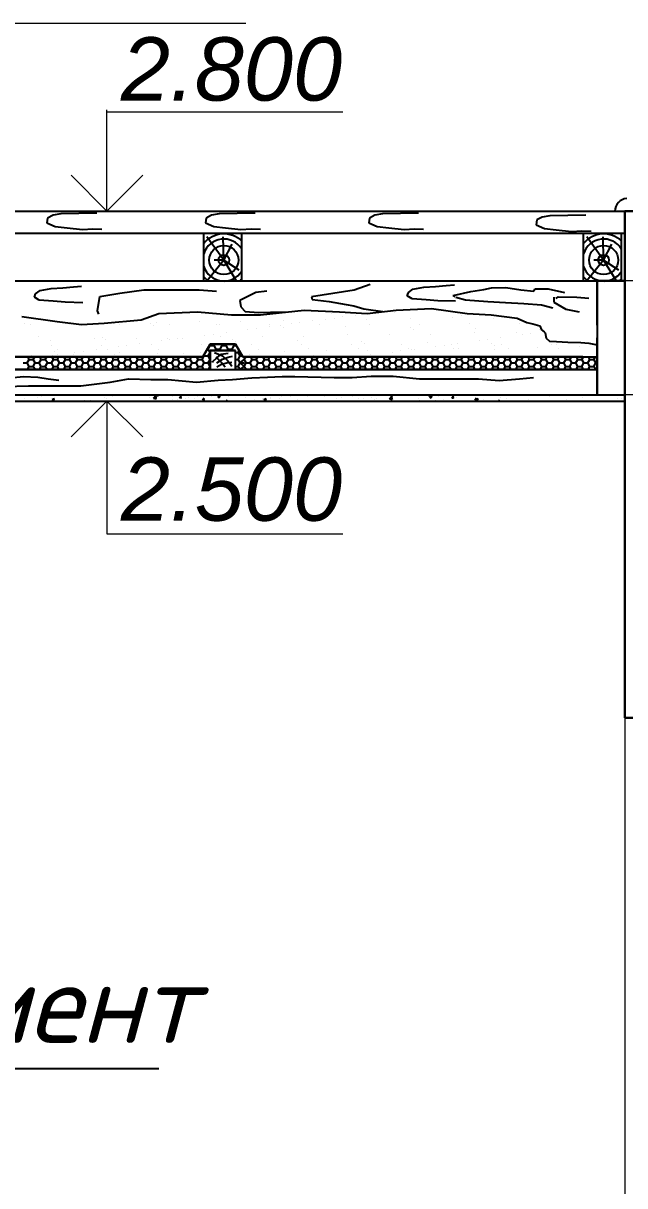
# Model space of a CAD drawing. Header units: millimetres. Extents: x 84778 to 227326, y -44398 to 146312.
# Drawn here: x 186591 to 188492, y -5079 to -1408 of the extents above; entities that cross this region are included whole.
import ezdxf

# ---------------------------------------------------------------- set-up
doc = ezdxf.new("R2010")
doc.units = ezdxf.units.MM
doc.header["$LTSCALE"] = 10
doc.linetypes.add('ACAD_ISO03W100', pattern=[30, 12, -18])
doc.linetypes.add('DASHED', pattern=[19.05, 12.7, -6.35])
for name, color, linetype, lineweight in [('основной', 7, 'Continuous', 30), ('пунктирная', 7, 'ACAD_ISO03W100', 20), ('Тонкая', 7, 'Continuous', 25)]:
    doc.layers.add(name, color=color, linetype=linetype, lineweight=lineweight)
doc.layers.add('Размерная', color=7, linetype='Continuous')
doc.styles.add('Isocpeur', font='isocpeui.ttf')
doc.styles.add('STIL 888', font='ARIALI.TTF')

msp = doc.modelspace()

# ---------------------------------------------------------------- linework, layer by layer
at = {"layer": 'основной', "linetype": 'ByBlock', "ltscale": 1000}
for p, q in [((188491.6, -2001.4), (189451.6, -2001.4)), ((188491.6, -2201.4), (188491.6, -2001.4)), ((188491.6, -3601.4), (188491.6, -2201.4))]:
    msp.add_line(p, q, dxfattribs=at)
at = {"layer": 'основной', "ltscale": 50}
msp.add_line((188491.6, -3601.4), (189451.6, -3601.4), dxfattribs=at)
at = {"layer": 'пунктирная', "linetype": 'DASHED', "ltscale": 0.8}
for p, q in [((188741.6, -2221.4), (188491.6, -2221.4)), ((188851.6, -2581.4), (188491.6, -2581.4))]:
    msp.add_line(p, q, dxfattribs=at)
at = {"layer": 'Размерная', "linetype": 'ByBlock', "lineweight": 20}
for p, q in [((186855.5, -2001.4), (186855.5, -1681.4)), ((186855.5, -1688.3), (187600.6, -1688.3)), ((186742.3, -1888.3), (186855.5, -2001.4)), ((186968.6, -1888.3), (186855.5, -2001.4)), ((186742.3, -2714.5), (186855.5, -2601.4)), ((186855.5, -2601.4), (186855.5, -3020)), ((186968.6, -2714.5), (186855.5, -2601.4)), ((186855.5, -3020), (187600.7, -3020))]:
    msp.add_line(p, q, dxfattribs=at)
at = {"layer": 'Тонкая', "linetype": 'Continuous', "lineweight": 0, "ltscale": 1000}
for p, q in [((183978.2, -1408.1), (187294.2, -1408.1)), ((188491.6, -3601.4), (188491.6, -7601.4))]:
    msp.add_line(p, q, dxfattribs=at)
at = {"layer": 'Тонкая', "ltscale": 50}
for p, q in [((183451.6, -2001.4), (188491.6, -2001.4)), ((183451.6, -2001.4), (188491.6, -2001.4)), ((183451.6, -2221.4), (188491.6, -2221.4)), ((188404.7, -2361.4), (188404.7, -2221.4)), ((188404.7, -2581.4), (188404.7, -2401.4)), ((183451.6, -2581.4), (188491.6, -2581.4)), ((183451.6, -2601.4), (188491.6, -2601.4))]:
    msp.add_line(p, q, dxfattribs=at)
at = {"layer": 'Тонкая', "linetype": 'Continuous', "ltscale": 1000}
for p, q in [((186685.3, -2014.1), (186668.2, -2023.2)), ((186709.5, -2010.1), (186685.3, -2014.1)), ((186823.6, -2008.1), (186709.5, -2010.1)), ((187186, -2014.1), (187168.9, -2023.2)), ((187210.2, -2010.1), (187186, -2014.1)), ((187324.3, -2008.1), (187210.2, -2010.1)), ((187701.9, -2014.1), (187684.7, -2023.2)), ((187726.1, -2010.1), (187701.9, -2014.1)), ((187840.2, -2008.1), (187726.1, -2010.1)), ((188255.1, -2016.1), (188230.8, -2020.2)), ((188369.1, -2014.1), (188255.1, -2016.1)), ((186668.2, -2023.2), (186666.1, -2038.3)), ((186666.1, -2038.3), (186692.4, -2050.4)), ((186692.4, -2050.4), (186729.7, -2054.5)), ((186729.7, -2054.5), (186778.2, -2059.5)), ((187168.9, -2023.2), (187166.8, -2038.3)), ((187166.8, -2038.3), (187193.1, -2050.4)), ((187193.1, -2050.4), (187230.4, -2054.5)), ((187230.4, -2054.5), (187278.9, -2059.5)), ((187684.7, -2023.2), (187682.7, -2038.3)), ((187682.7, -2038.3), (187708.9, -2050.4)), ((187708.9, -2050.4), (187746.3, -2054.5)), ((187746.3, -2054.5), (187794.7, -2059.5)), ((188213.7, -2029.2), (188211.6, -2044.4)), ((188211.6, -2044.4), (188237.9, -2056.5)), ((188230.8, -2020.2), (188213.7, -2029.2)), ((183451.6, -2071.4), (188491.6, -2071.4)), ((186778.2, -2059.5), (186810.5, -2057.5)), ((186810.5, -2057.5), (186839.8, -2058.5)), ((187161.6, -2221), (187161.6, -2071.4)), ((187225, -2155.9), (187171.6, -2082.4)), ((187225, -2155.9), (187223, -2082.6)), ((187278.9, -2059.5), (187311.2, -2057.5)), ((187281.6, -2221), (187281.6, -2071.4)), ((187311.2, -2057.5), (187340.5, -2058.5)), ((187794.7, -2059.5), (187827, -2057.5)), ((187827, -2057.5), (187856.3, -2058.5)), ((188237.9, -2056.5), (188275.2, -2060.5)), ((188275.2, -2060.5), (188323.7, -2065.5)), ((188323.7, -2065.5), (188356, -2063.5)), ((188356, -2063.5), (188385.3, -2064.5)), ((188361.6, -2221), (188361.6, -2071.4)), ((188425, -2155.9), (188371.6, -2082.4)), ((188425, -2155.9), (188423, -2082.6)), ((188481.6, -2221), (188481.6, -2071.4)), ((187225, -2155.9), (187250.8, -2105.9)), ((188425, -2155.9), (188450.8, -2105.9)), ((187225, -2155.9), (187172.3, -2221)), ((187225, -2155.9), (187194.3, -2156.6)), ((187225, -2155.9), (187271.9, -2186.7)), ((187225, -2155.9), (187263.3, -2219.4)), ((188425, -2155.9), (188372.3, -2221)), ((188425, -2155.9), (188394.3, -2156.6)), ((188425, -2155.9), (188471.9, -2186.7)), ((188425, -2155.9), (188463.3, -2219.4)), ((188491.6, -2201.4), (188491.6, -2221.4)), ((186749.4, -2240.6), (186775.4, -2238.7)), ((187687.8, -2233.3), (187636.8, -2250.6)), ((187857.1, -2241), (187893.7, -2239.1)), ((187893.7, -2239.1), (187927.4, -2236.2)), ((187927.4, -2236.2), (187953.3, -2234.3)), ((188491.6, -2221.4), (188404.7, -2221.4)), ((188404.7, -2221.4), (188404.7, -2581.4)), ((186626.3, -2273.3), (186630.1, -2262.7)), ((186641.7, -2282.9), (186626.3, -2273.3)), ((186630.1, -2262.7), (186644.6, -2252.2)), ((186644.6, -2252.2), (186679.2, -2245.4)), ((186679.2, -2245.4), (186715.7, -2243.5)), ((186715.7, -2243.5), (186749.4, -2240.6)), ((186826.2, -2316.5), (186833.2, -2271.3)), ((186833.2, -2271.3), (186895.9, -2260.8)), ((186895.9, -2260.8), (186972.4, -2250.4)), ((186972.4, -2250.4), (187031.6, -2250.4)), ((187031.6, -2250.4), (187094.3, -2250.4)), ((187094.3, -2250.4), (187146.5, -2250.4)), ((187146.5, -2250.4), (187202.2, -2253.9)), ((187325.9, -2258.7), (187275.7, -2283.3)), ((187360.9, -2254), (187325.9, -2258.7)), ((187636.8, -2250.6), (187502.2, -2271.8)), ((187502.2, -2271.8), (187504.1, -2280.4)), ((187804.2, -2268.9), (187808.1, -2258.3)), ((187819.6, -2278.5), (187804.2, -2268.9)), ((187808.1, -2258.3), (187822.5, -2247.7)), ((187822.5, -2247.7), (187857.1, -2241)), ((187949.9, -2267.6), (188005.1, -2254.9)), ((187956, -2272), (187949.9, -2267.6)), ((187958.2, -2273.6), (187988.4, -2281.2)), ((188005.1, -2254.9), (188046, -2249.4)), ((188046, -2249.4), (188070.3, -2243.9)), ((188070.3, -2243.9), (188115.5, -2242.8)), ((188115.5, -2242.8), (188163, -2249.9)), ((188163, -2249.9), (188203.9, -2253.8)), ((188203.9, -2253.8), (188209, -2246.5)), ((188209, -2246.5), (188249.8, -2246.5)), ((188249.8, -2246.5), (188301.2, -2258.5)), ((188267.9, -2273.6), (188267.9, -2288.7)), ((188274, -2276.7), (188281.5, -2272.1)), ((188281.5, -2272.1), (188340.5, -2273.6)), ((188340.5, -2273.6), (188378.2, -2276.7)), ((186685.9, -2285.8), (186641.7, -2282.9)), ((186723.4, -2288.7), (186685.9, -2285.8)), ((186779.2, -2290.6), (186723.4, -2288.7)), ((187275.7, -2283.3), (187278.5, -2303.2)), ((187278.5, -2303.2), (187292.7, -2318.3)), ((187504.1, -2280.4), (187558, -2287.1)), ((187558, -2287.1), (187611.8, -2295.8)), ((187611.8, -2295.8), (187635.9, -2300.6)), ((187635.9, -2300.6), (187667.6, -2310.2)), ((187667.6, -2310.2), (187727.7, -2318.5)), ((187769, -2314), (187881.2, -2308.9)), ((187863.9, -2281.4), (187819.6, -2278.5)), ((187901.4, -2284.3), (187863.9, -2281.4)), ((187881.2, -2308.9), (187993.3, -2324.2)), ((187957.2, -2286.2), (187901.4, -2284.3)), ((187988.4, -2281.2), (188059.4, -2287.2)), ((188059.4, -2287.2), (188115.3, -2290.2)), ((188115.3, -2290.2), (188172.7, -2293.3)), ((188172.7, -2293.3), (188228.6, -2297.8)), ((188228.6, -2297.8), (188264.9, -2306.9)), ((188267.9, -2288.7), (188305.7, -2311.4)), ((188305.7, -2311.4), (188348, -2318.9)), ((186586.3, -2334.3), (186698.4, -2349.6)), ((186596.9, -2336.1), (186596.9, -2336.1)), ((186829.7, -2326.9), (186826.2, -2316.5)), ((186846.3, -2354.7), (186963.5, -2344.5)), ((186963.5, -2344.5), (187019.6, -2324.2)), ((187019.6, -2324.2), (187142, -2319.1)), ((187142, -2319.1), (187249, -2329.2)), ((187249, -2329.2), (187340.8, -2329.2)), ((187292.7, -2318.3), (187334.4, -2321.2)), ((187334.4, -2321.2), (187372.2, -2320.2)), ((187340.8, -2329.2), (187478.4, -2314)), ((187372.2, -2320.2), (187405.4, -2320.2)), ((187405.4, -2320.2), (187418.3, -2320.6)), ((187413.8, -2346.1), (187413.8, -2346.1)), ((187478.4, -2314), (187590.6, -2319.1)), ((187505.5, -2348.1), (187505.5, -2348.1)), ((187546.8, -2344.4), (187546.8, -2344.4)), ((187566.3, -2325.2), (187566.3, -2325.2)), ((187574.5, -2339), (187574.5, -2339)), ((187590.6, -2319.1), (187677.3, -2324.2)), ((187600.9, -2335.5), (187600.9, -2335.5)), ((187642.2, -2330.1), (187642.2, -2330.1)), ((187676.7, -2345), (187676.7, -2345)), ((187677.3, -2324.2), (187769, -2314)), ((187711.2, -2321), (187711.2, -2321)), ((187737.6, -2317.5), (187737.6, -2317.5)), ((187763.2, -2321.1), (187763.2, -2321.1)), ((187813.9, -2340.1), (187813.9, -2340.1)), ((187946.9, -2338.4), (187946.9, -2338.4)), ((187966.4, -2322.9), (187966.4, -2322.9)), ((187975.8, -2331.4), (187975.8, -2331.4)), ((187993.3, -2324.2), (188069.8, -2329.2)), ((188069.8, -2329.2), (188151.4, -2339.4)), ((188076.8, -2339), (188076.8, -2339)), ((188151.4, -2339.4), (188182, -2352.9)), ((186594.5, -2357.3), (186594.5, -2357.3)), ((186613.5, -2358.1), (186613.5, -2358.1)), ((186698.4, -2349.6), (186774.9, -2359.8)), ((186736.7, -2360.1), (186736.7, -2360.1)), ((186746.5, -2356.4), (186746.5, -2356.4)), ((186774.9, -2359.8), (186846.3, -2354.7)), ((186876.5, -2357), (186876.5, -2357)), ((186894.9, -2359.8), (186894.9, -2359.8)), ((186994.6, -2355), (186994.6, -2355)), ((187004, -2363.6), (187004, -2363.6)), ((187013.7, -2352.1), (187013.7, -2352.1)), ((187053.1, -2359.5), (187053.1, -2359.5)), ((187146.6, -2350.4), (187146.6, -2350.4)), ((187200.9, -2359.5), (187200.9, -2359.5)), ((187211.3, -2359.2), (187211.3, -2359.2)), ((187232, -2384.1), (187232, -2384.1)), ((187276.6, -2351), (187276.6, -2351)), ((187301, -2375), (187301, -2375)), ((187327.4, -2371.5), (187327.4, -2371.5)), ((187368.7, -2366.1), (187368.7, -2366.1)), ((187369.5, -2358.9), (187369.5, -2358.9)), ((187404.2, -2361.2), (187404.2, -2361.2)), ((187413.5, -2369.8), (187413.5, -2369.8)), ((187437.7, -2357), (187437.7, -2357)), ((187464.2, -2353.5), (187464.2, -2353.5)), ((187527.7, -2358.6), (187527.7, -2358.6)), ((187610.4, -2365.7), (187610.4, -2365.7)), ((187685.9, -2358.4), (187685.9, -2358.4)), ((187813.7, -2367.4), (187813.7, -2367.4)), ((187823.1, -2376), (187823.1, -2376)), ((187844.1, -2358.1), (187844.1, -2358.1)), ((188002.3, -2357.8), (188002.3, -2357.8)), ((188015.6, -2386), (188015.6, -2386)), ((188020, -2371.9), (188020, -2371.9)), ((188148.6, -2384.3), (188148.6, -2384.3)), ((188160.5, -2357.5), (188160.5, -2357.5)), ((188182, -2352.9), (188182, -2352.9)), ((188182, -2352.9), (188182, -2352.9)), ((188182, -2352.9), (188201.5, -2357.6)), ((188201.5, -2357.6), (188223.4, -2363.1)), ((188223.3, -2373.7), (188223.3, -2373.7)), ((188223.4, -2363.1), (188229.1, -2375.8)), ((188229.1, -2375.8), (188236.7, -2382.6)), ((188232.6, -2382.3), (188232.6, -2382.3)), ((188236, -2383.4), (188236, -2383.4)), ((188236.7, -2382.6), (188236.7, -2382.6)), ((188236.7, -2382.6), (188240.6, -2386.1)), ((188240.6, -2386.1), (188243.7, -2402.7)), ((188404.7, -2361.4), (188404.7, -2354.3)), ((186638.6, -2397.8), (186638.6, -2397.8)), ((186678, -2409), (186678, -2409)), ((186815.2, -2404), (186815.2, -2404)), ((186841.9, -2399.6), (186841.9, -2399.6)), ((186851.3, -2408.1), (186851.3, -2408.1)), ((186948.2, -2402.3), (186948.2, -2402.3)), ((186958.5, -2420.1), (186958.5, -2420.1)), ((187027.5, -2411), (187027.5, -2411)), ((187048.2, -2404), (187048.2, -2404)), ((187053.9, -2407.5), (187053.9, -2407.5)), ((187078.1, -2403), (187078.1, -2403)), ((187095.2, -2402.1), (187095.2, -2402.1)), ((187158.9, -2461.4), (187181.6, -2421.4)), ((187181.6, -2421.4), (187158.9, -2461.4)), ((187158.9, -2461.4), (187181.6, -2421.4)), ((187164.2, -2393), (187164.2, -2393)), ((187181.6, -2421.4), (187261.6, -2421.4)), ((187261.6, -2421.4), (187181.6, -2421.4)), ((187181.6, -2421.4), (187261.6, -2421.4)), ((187181.6, -2421.4), (187261.6, -2421.4)), ((187190.7, -2389.5), (187190.7, -2389.5)), ((187194.3, -2425.8), (187196.9, -2421.4)), ((187215.3, -2398), (187215.3, -2398)), ((187219.7, -2425.8), (187217.2, -2421.4)), ((187232.4, -2425.8), (187235, -2421.4)), ((187251.5, -2405.8), (187251.5, -2405.8)), ((187257.8, -2425.8), (187255.3, -2421.4)), ((187260.8, -2414.4), (187260.8, -2414.4)), ((187261.6, -2421.4), (187285, -2461.4)), ((187285, -2461.4), (187261.6, -2421.4)), ((187261.6, -2421.4), (187285, -2461.4)), ((187348.3, -2396.3), (187348.3, -2396.3)), ((187457.7, -2410.3), (187457.7, -2410.3)), ((187478.2, -2397), (187478.2, -2397)), ((187615.5, -2392), (187615.5, -2392)), ((187628.4, -2422.8), (187628.4, -2422.8)), ((187661, -2412), (187661, -2412)), ((187670.4, -2420.6), (187670.4, -2420.6)), ((187748.4, -2390.3), (187748.4, -2390.3)), ((187786.6, -2422.5), (187786.6, -2422.5)), ((187867.3, -2416.5), (187867.3, -2416.5)), ((187878.4, -2390.9), (187878.4, -2390.9)), ((187944.8, -2422.2), (187944.8, -2422.2)), ((187962.5, -2419.4), (187962.5, -2419.4)), ((188031.5, -2410.3), (188031.5, -2410.3)), ((188058, -2406.8), (188058, -2406.8)), ((188070.6, -2418.3), (188070.6, -2418.3)), ((188099.3, -2401.4), (188099.3, -2401.4)), ((188103, -2421.9), (188103, -2421.9)), ((188168.3, -2392.3), (188168.3, -2392.3)), ((188194.7, -2388.8), (188194.7, -2388.8)), ((188243.7, -2402.7), (188254.3, -2411.8)), ((188254.3, -2411.8), (188275.5, -2413.4)), ((188261.1, -2421.6), (188261.1, -2421.6)), ((188275.5, -2413.4), (188312, -2414.9)), ((188276.8, -2422.8), (188276.8, -2422.8)), ((188312, -2414.9), (188352.9, -2416.4)), ((188352.9, -2416.4), (188378.7, -2417.9)), ((188378.7, -2417.9), (188404.5, -2423.8)), ((188404.7, -2461.4), (188404.7, -2401.4)), ((186616.7, -2456), (186616.7, -2456)), ((186679.2, -2424.5), (186679.2, -2424.5)), ((186685, -2456.1), (186685, -2456.1)), ((186689.2, -2444.1), (186689.2, -2444.1)), ((186698.6, -2452.7), (186698.6, -2452.7)), ((186700.6, -2438.2), (186700.6, -2438.2)), ((186749.7, -2454.3), (186749.7, -2454.3)), ((186754, -2447), (186754, -2447)), ((186780.4, -2443.5), (186780.4, -2443.5)), ((186821.7, -2438.1), (186821.7, -2438.1)), ((186837.4, -2424.2), (186837.4, -2424.2)), ((186858.8, -2437.9), (186858.8, -2437.9)), ((186879.7, -2454.9), (186879.7, -2454.9)), ((186890.7, -2429), (186890.7, -2429)), ((186895.5, -2448.6), (186895.5, -2448.6)), ((186917.2, -2425.5), (186917.2, -2425.5)), ((186995.6, -2423.9), (186995.6, -2423.9)), ((187016.9, -2450), (187016.9, -2450)), ((187017, -2437.6), (187017, -2437.6)), ((187098.8, -2450.4), (187098.8, -2450.4)), ((187108.1, -2459), (187108.1, -2459)), ((187149.8, -2448.3), (187149.8, -2448.3)), ((187153.8, -2423.6), (187153.8, -2423.6)), ((187156.2, -2469.7), (187162.6, -2458.7)), ((187162.6, -2458.8), (187161.5, -2456.9)), ((187162.6, -2458.8), (187175.3, -2458.8)), ((187172.9, -2436.8), (187175.3, -2436.8)), ((187175.3, -2436.8), (187181.6, -2425.8)), ((187181.6, -2447.8), (187175.3, -2436.8)), ((187175.3, -2458.7), (187181.6, -2447.7)), ((187181.6, -2469.8), (187175.3, -2458.8)), ((187181.6, -2425.8), (187180.4, -2423.6)), ((187181.6, -2441.4), (187181.6, -2501.4)), ((187261.6, -2441.4), (187181.6, -2441.4)), ((187181.6, -2501.4), (187181.6, -2441.4)), ((187181.6, -2441.4), (187261.6, -2441.4)), ((187181.7, -2425.8), (187194.4, -2425.8)), ((187200.7, -2436.8), (187194.3, -2425.8)), ((187195.8, -2448.1), (187220.5, -2458.4)), ((187198, -2441.4), (187200.7, -2436.8)), ((187200.7, -2436.8), (187213.4, -2436.8)), ((187202.6, -2464.5), (187216.3, -2453.6)), ((187213.4, -2436.8), (187219.7, -2425.8)), ((187216.1, -2441.4), (187213.4, -2436.8)), ((187216.3, -2453.6), (187238.3, -2449.5)), ((187219.8, -2425.8), (187232.5, -2425.8)), ((187220.5, -2458.4), (187236.2, -2472.7)), ((187238.8, -2436.8), (187232.4, -2425.8)), ((187236.1, -2441.4), (187238.8, -2436.8)), ((187238.8, -2436.8), (187251.5, -2436.8)), ((187239, -2462.5), (187252, -2459.1)), ((187251.5, -2436.8), (187257.8, -2425.8)), ((187254.2, -2441.4), (187251.5, -2436.8)), ((187257.9, -2425.8), (187264.2, -2425.8)), ((187261.6, -2501.4), (187261.6, -2441.4)), ((187261.6, -2501.4), (187261.6, -2441.4)), ((187261.6, -2447.8), (187270.6, -2447.8)), ((187270.5, -2447.7), (187273.8, -2442.1)), ((187276.9, -2458.8), (187270.5, -2447.8)), ((187270.5, -2469.7), (187276.9, -2458.7)), ((187276.9, -2458.8), (187283.5, -2458.8)), ((187279.8, -2448.9), (187279.8, -2448.9)), ((187305, -2454.9), (187305, -2454.9)), ((187312, -2423.4), (187312, -2423.4)), ((187333.4, -2437), (187333.4, -2437)), ((187417, -2444), (187417, -2444)), ((187470.2, -2423.1), (187470.2, -2423.1)), ((187491.6, -2436.7), (187491.6, -2436.7)), ((187508.3, -2456.6), (187508.3, -2456.6)), ((187550, -2442.3), (187550, -2442.3)), ((187649.8, -2436.4), (187649.8, -2436.4)), ((187679.9, -2442.9), (187679.9, -2442.9)), ((187689, -2455.4), (187689, -2455.4)), ((187758, -2446.3), (187758, -2446.3)), ((187784.5, -2442.9), (187784.5, -2442.9)), ((187808, -2436.1), (187808, -2436.1)), ((187817.1, -2437.9), (187817.1, -2437.9)), ((187825.8, -2437.4), (187825.8, -2437.4)), ((187894.8, -2428.3), (187894.8, -2428.3)), ((187921.2, -2424.8), (187921.2, -2424.8)), ((187950.1, -2436.2), (187950.1, -2436.2)), ((187966.2, -2435.9), (187966.2, -2435.9)), ((188079.9, -2426.9), (188079.9, -2426.9)), ((188080, -2436.9), (188080, -2436.9)), ((188124.4, -2435.6), (188124.4, -2435.6)), ((188217.2, -2431.9), (188217.2, -2431.9)), ((188282.6, -2435.3), (188282.6, -2435.3)), ((188350.2, -2430.2), (188350.2, -2430.2)), ((186085, -2461.4), (187158.9, -2461.4)), ((187158.9, -2461.4), (186085, -2461.4)), ((186085, -2461.4), (187158.9, -2461.4)), ((186591.1, -2480.7), (186603.8, -2480.7)), ((186603.8, -2480.7), (186610.1, -2469.7)), ((186610.1, -2491.8), (186603.8, -2480.8)), ((186604.6, -2501.4), (186610.1, -2491.7)), ((186610.1, -2469.8), (186605.3, -2461.4)), ((186610.2, -2469.8), (186622.9, -2469.8)), ((186610.2, -2491.7), (186622.9, -2491.7)), ((186622.8, -2469.7), (186627.7, -2461.4)), ((186629.2, -2480.8), (186622.8, -2469.8)), ((186622.8, -2491.7), (186629.2, -2480.7)), ((186628.4, -2501.4), (186622.8, -2491.8)), ((186629.2, -2480.7), (186641.9, -2480.7)), ((186641.9, -2480.7), (186648.2, -2469.7)), ((186648.2, -2491.8), (186641.9, -2480.8)), ((186642.7, -2501.4), (186648.2, -2491.7)), ((186648.2, -2469.8), (186643.4, -2461.4)), ((186648.3, -2469.8), (186661, -2469.8)), ((186648.3, -2491.7), (186661, -2491.7)), ((186660.9, -2469.7), (186665.8, -2461.4)), ((186667.3, -2480.8), (186660.9, -2469.8)), ((186660.9, -2491.7), (186667.3, -2480.7)), ((186666.5, -2501.4), (186660.9, -2491.8)), ((186667.3, -2480.7), (186680, -2480.7)), ((186680, -2480.7), (186686.3, -2469.7)), ((186686.3, -2491.8), (186680, -2480.8)), ((186680.8, -2501.4), (186686.3, -2491.7)), ((186686.3, -2469.8), (186681.5, -2461.4)), ((186686.4, -2469.8), (186699.1, -2469.8)), ((186686.4, -2491.7), (186699.1, -2491.7)), ((186699, -2469.7), (186703.9, -2461.4)), ((186705.4, -2480.8), (186699, -2469.8)), ((186699, -2491.7), (186705.4, -2480.7)), ((186704.6, -2501.4), (186699, -2491.8)), ((186705.4, -2480.7), (186718.1, -2480.7)), ((186718.1, -2480.7), (186724.4, -2469.7)), ((186724.4, -2491.8), (186718.1, -2480.8)), ((186718.9, -2501.4), (186724.4, -2491.7)), ((186724.4, -2469.8), (186719.6, -2461.4)), ((186724.5, -2469.8), (186737.2, -2469.8)), ((186724.5, -2491.7), (186737.2, -2491.7)), ((186737.1, -2469.7), (186742, -2461.4)), ((186743.5, -2480.8), (186737.1, -2469.8)), ((186737.1, -2491.7), (186743.5, -2480.7)), ((186742.7, -2501.4), (186737.1, -2491.8)), ((186743.5, -2480.7), (186756.2, -2480.7)), ((186756.2, -2480.7), (186762.5, -2469.7)), ((186762.5, -2491.8), (186756.2, -2480.8)), ((186757, -2501.4), (186762.5, -2491.7)), ((186762.5, -2469.8), (186757.7, -2461.4)), ((186762.6, -2469.8), (186775.3, -2469.8)), ((186762.6, -2491.7), (186775.3, -2491.7)), ((186775.2, -2469.7), (186780.1, -2461.4)), ((186781.6, -2480.8), (186775.2, -2469.8)), ((186775.2, -2491.7), (186781.6, -2480.7)), ((186780.8, -2501.4), (186775.2, -2491.8)), ((186781.6, -2480.7), (186794.3, -2480.7)), ((186794.3, -2480.7), (186800.6, -2469.7)), ((186800.6, -2491.8), (186794.3, -2480.8)), ((186795.1, -2501.4), (186800.6, -2491.7)), ((186800.6, -2469.8), (186795.8, -2461.4)), ((186800.7, -2469.8), (186813.4, -2469.8)), ((186800.7, -2491.7), (186813.4, -2491.7)), ((186813.3, -2469.7), (186818.2, -2461.4)), ((186819.7, -2480.8), (186813.3, -2469.8)), ((186813.3, -2491.7), (186819.7, -2480.7)), ((186818.9, -2501.4), (186813.3, -2491.8)), ((186819.7, -2480.7), (186832.4, -2480.7)), ((186832.4, -2480.7), (186838.7, -2469.7)), ((186838.7, -2491.8), (186832.4, -2480.8)), ((186833.2, -2501.4), (186838.7, -2491.7)), ((186838.7, -2469.8), (186833.9, -2461.4)), ((186838.8, -2469.8), (186851.5, -2469.8)), ((186838.8, -2491.7), (186851.5, -2491.7)), ((186851.4, -2469.7), (186856.3, -2461.4)), ((186857.8, -2480.8), (186851.4, -2469.8)), ((186851.4, -2491.7), (186857.8, -2480.7)), ((186857, -2501.4), (186851.4, -2491.8)), ((186857.8, -2480.7), (186870.5, -2480.7)), ((186870.5, -2480.7), (186876.8, -2469.7)), ((186876.8, -2491.8), (186870.5, -2480.8)), ((186871.3, -2501.4), (186876.8, -2491.7)), ((186876.8, -2469.8), (186872, -2461.4)), ((186876.9, -2469.8), (186889.6, -2469.8)), ((186876.9, -2491.7), (186889.6, -2491.7)), ((186889.5, -2469.7), (186894.4, -2461.4)), ((186895.9, -2480.8), (186889.5, -2469.8)), ((186889.5, -2491.7), (186895.9, -2480.7)), ((186895.1, -2501.4), (186889.5, -2491.8)), ((186895.9, -2480.7), (186908.6, -2480.7)), ((186908.6, -2480.7), (186914.9, -2469.7)), ((186914.9, -2491.8), (186908.6, -2480.8)), ((186909.4, -2501.4), (186914.9, -2491.7)), ((186914.9, -2469.8), (186910.1, -2461.4)), ((186915, -2469.8), (186927.7, -2469.8)), ((186915, -2491.7), (186927.7, -2491.7)), ((186927.6, -2469.7), (186932.5, -2461.4)), ((186934, -2480.8), (186927.6, -2469.8)), ((186927.6, -2491.7), (186934, -2480.7)), ((186933.2, -2501.4), (186927.6, -2491.8)), ((186934, -2480.7), (186946.7, -2480.7)), ((186946.7, -2480.7), (186953, -2469.7)), ((186953, -2491.8), (186946.7, -2480.8)), ((186947.5, -2501.4), (186953, -2491.7)), ((186953, -2469.8), (186948.2, -2461.4)), ((186953.1, -2469.8), (186965.8, -2469.8)), ((186953.1, -2491.7), (186965.8, -2491.7)), ((186965.7, -2469.7), (186970.6, -2461.4)), ((186972.1, -2480.8), (186965.7, -2469.8)), ((186965.7, -2491.7), (186972.1, -2480.7)), ((186971.3, -2501.4), (186965.7, -2491.8)), ((186972.1, -2480.7), (186984.8, -2480.7)), ((186984.8, -2480.7), (186991.1, -2469.7)), ((186991.1, -2491.8), (186984.8, -2480.8)), ((186985.6, -2501.4), (186991.1, -2491.7)), ((186991.1, -2469.8), (186986.3, -2461.4)), ((186991.2, -2469.8), (187003.9, -2469.8)), ((186991.2, -2491.7), (187003.9, -2491.7)), ((187003.8, -2469.7), (187008.7, -2461.4)), ((187010.2, -2480.8), (187003.8, -2469.8)), ((187003.8, -2491.7), (187010.2, -2480.7)), ((187009.4, -2501.4), (187003.8, -2491.8)), ((187010.2, -2480.7), (187022.9, -2480.7)), ((187022.9, -2480.7), (187029.2, -2469.7)), ((187029.2, -2491.8), (187022.9, -2480.8)), ((187023.7, -2501.4), (187029.2, -2491.7)), ((187029.2, -2469.8), (187024.4, -2461.4)), ((187029.3, -2469.8), (187042, -2469.8)), ((187029.3, -2491.7), (187042, -2491.7)), ((187041.9, -2469.7), (187046.8, -2461.4)), ((187048.3, -2480.8), (187041.9, -2469.8)), ((187041.9, -2491.7), (187048.3, -2480.7)), ((187047.5, -2501.4), (187041.9, -2491.8)), ((187048.3, -2480.7), (187061, -2480.7)), ((187061, -2480.7), (187067.3, -2469.7)), ((187067.3, -2491.8), (187061, -2480.8)), ((187061.8, -2501.4), (187067.3, -2491.7)), ((187067.3, -2469.8), (187062.5, -2461.4)), ((187067.4, -2469.8), (187080.1, -2469.8)), ((187067.4, -2491.7), (187080.1, -2491.7)), ((187080, -2469.7), (187084.9, -2461.4)), ((187086.4, -2480.8), (187080, -2469.8)), ((187080, -2491.7), (187086.4, -2480.7)), ((187085.6, -2501.4), (187080, -2491.8)), ((187086.4, -2480.7), (187099.1, -2480.7)), ((187099.1, -2480.7), (187105.4, -2469.7)), ((187105.4, -2491.8), (187099.1, -2480.8)), ((187099.9, -2501.4), (187105.4, -2491.7)), ((187105.4, -2469.8), (187100.6, -2461.4)), ((187105.5, -2469.8), (187118.2, -2469.8)), ((187105.5, -2491.7), (187118.2, -2491.7)), ((187118.1, -2469.7), (187123, -2461.4)), ((187124.5, -2480.8), (187118.1, -2469.8)), ((187118.1, -2491.7), (187124.5, -2480.7)), ((187123.7, -2501.4), (187118.1, -2491.8)), ((187124.5, -2480.7), (187137.2, -2480.7)), ((187137.2, -2480.7), (187143.5, -2469.7)), ((187143.5, -2491.8), (187137.2, -2480.8)), ((187138, -2501.4), (187143.5, -2491.7)), ((187143.5, -2469.8), (187138.7, -2461.4)), ((187143.6, -2469.8), (187156.3, -2469.8)), ((187143.6, -2491.7), (187156.3, -2491.7)), ((187162.6, -2480.8), (187156.2, -2469.8)), ((187156.2, -2491.7), (187162.6, -2480.7)), ((187161.8, -2501.4), (187156.2, -2491.8)), ((187162.6, -2480.7), (187175.3, -2480.7)), ((187175.3, -2480.7), (187181.6, -2469.7)), ((187181.6, -2491.8), (187175.3, -2480.8)), ((187176.1, -2501.4), (187181.6, -2491.7)), ((187189.6, -2479.6), (187190.3, -2476.2)), ((187190.3, -2476.2), (187202.6, -2464.5)), ((187199.9, -2461.1), (187217.7, -2478.9)), ((187203.3, -2480.3), (187221.1, -2469.3)), ((187203.3, -2492.6), (187217.7, -2485.1)), ((187217.7, -2478.9), (187228.7, -2492.6)), ((187217.7, -2485.1), (187234.2, -2480.3)), ((187221.1, -2469.3), (187239, -2462.5)), ((187234.2, -2480.3), (187249.9, -2478.2)), ((187236.2, -2472.7), (187246.5, -2485.1)), ((187246.5, -2485.1), (187250.6, -2491.2)), ((187261.6, -2469.8), (187270.6, -2469.8)), ((187261.6, -2491.7), (187270.6, -2491.7)), ((187276.9, -2480.8), (187270.5, -2469.8)), ((187270.5, -2491.7), (187276.9, -2480.7)), ((187276.1, -2501.4), (187270.5, -2491.8)), ((187276.1, -2501.4), (187289.4, -2491.8)), ((187276.9, -2480.7), (187289.4, -2469.8)), ((187276.9, -2480.7), (187289.6, -2480.7)), ((187276.9, -2480.7), (187289.4, -2491.8)), ((187285, -2461.4), (188404.7, -2461.4)), ((188358.9, -2461.4), (187285, -2461.4)), ((187285, -2461.4), (188358.9, -2461.4)), ((187289.4, -2469.7), (187294.3, -2461.4)), ((187295.8, -2480.8), (187289.4, -2469.8)), ((187289.4, -2491.7), (187295.8, -2480.7)), ((187295, -2501.4), (187289.4, -2491.8)), ((187295.8, -2480.7), (187308.5, -2480.7)), ((187308.5, -2480.7), (187314.8, -2469.7)), ((187314.8, -2491.8), (187308.5, -2480.8)), ((187309.3, -2501.4), (187314.8, -2491.7)), ((187314.8, -2469.8), (187310, -2461.4)), ((187314.9, -2469.8), (187327.6, -2469.8)), ((187314.9, -2491.7), (187327.6, -2491.7)), ((187327.5, -2469.7), (187332.4, -2461.4)), ((187333.9, -2480.8), (187327.5, -2469.8)), ((187327.5, -2491.7), (187333.9, -2480.7)), ((187333.1, -2501.4), (187327.5, -2491.8)), ((187333.9, -2480.7), (187346.6, -2480.7)), ((187346.6, -2480.7), (187352.9, -2469.7)), ((187352.9, -2491.8), (187346.6, -2480.8)), ((187347.4, -2501.4), (187352.9, -2491.7)), ((187352.9, -2469.8), (187348.1, -2461.4)), ((187353, -2469.8), (187365.7, -2469.8)), ((187353, -2491.7), (187365.7, -2491.7)), ((187365.6, -2469.7), (187370.5, -2461.4)), ((187372, -2480.8), (187365.6, -2469.8)), ((187365.6, -2491.7), (187372, -2480.7)), ((187371.2, -2501.4), (187365.6, -2491.8)), ((187372, -2480.7), (187384.7, -2480.7)), ((187384.7, -2480.7), (187391, -2469.7)), ((187391, -2491.8), (187384.7, -2480.8)), ((187385.5, -2501.4), (187391, -2491.7)), ((187391, -2469.8), (187386.2, -2461.4)), ((187391.1, -2469.8), (187403.8, -2469.8)), ((187391.1, -2491.7), (187403.8, -2491.7)), ((187403.7, -2469.7), (187408.6, -2461.4)), ((187410.1, -2480.8), (187403.7, -2469.8)), ((187403.7, -2491.7), (187410.1, -2480.7)), ((187409.3, -2501.4), (187403.7, -2491.8)), ((187410.1, -2480.7), (187422.8, -2480.7)), ((187422.8, -2480.7), (187429.1, -2469.7)), ((187429.1, -2491.8), (187422.8, -2480.8)), ((187423.6, -2501.4), (187429.1, -2491.7)), ((187429.1, -2469.8), (187424.3, -2461.4)), ((187429.2, -2469.8), (187441.9, -2469.8)), ((187429.2, -2491.7), (187441.9, -2491.7)), ((187441.8, -2469.7), (187446.7, -2461.4)), ((187448.2, -2480.8), (187441.8, -2469.8)), ((187441.8, -2491.7), (187448.2, -2480.7)), ((187447.4, -2501.4), (187441.8, -2491.8)), ((187448.2, -2480.7), (187460.9, -2480.7)), ((187460.9, -2480.7), (187467.2, -2469.7)), ((187467.2, -2491.8), (187460.9, -2480.8)), ((187461.7, -2501.4), (187467.2, -2491.7)), ((187467.2, -2469.8), (187462.4, -2461.4)), ((187467.3, -2469.8), (187480, -2469.8)), ((187467.3, -2491.7), (187480, -2491.7)), ((187479.9, -2469.7), (187484.8, -2461.4)), ((187486.3, -2480.8), (187479.9, -2469.8)), ((187479.9, -2491.7), (187486.3, -2480.7)), ((187485.5, -2501.4), (187479.9, -2491.8)), ((187486.3, -2480.7), (187499, -2480.7)), ((187499, -2480.7), (187505.3, -2469.7)), ((187505.3, -2491.8), (187499, -2480.8)), ((187499.8, -2501.4), (187505.3, -2491.7)), ((187505.3, -2469.8), (187500.5, -2461.4)), ((187505.4, -2469.8), (187518.1, -2469.8)), ((187505.4, -2491.7), (187518.1, -2491.7)), ((187518, -2469.7), (187522.9, -2461.4)), ((187524.4, -2480.8), (187518, -2469.8)), ((187518, -2491.7), (187524.4, -2480.7)), ((187523.6, -2501.4), (187518, -2491.8)), ((187524.4, -2480.7), (187537.1, -2480.7)), ((187537.1, -2480.7), (187543.4, -2469.7)), ((187543.4, -2491.8), (187537.1, -2480.8)), ((187537.9, -2501.4), (187543.4, -2491.7)), ((187543.4, -2469.8), (187538.6, -2461.4)), ((187543.5, -2469.8), (187556.2, -2469.8)), ((187543.5, -2491.7), (187556.2, -2491.7)), ((187556.1, -2469.7), (187561, -2461.4)), ((187562.5, -2480.8), (187556.1, -2469.8)), ((187556.1, -2491.7), (187562.5, -2480.7)), ((187561.7, -2501.4), (187556.1, -2491.8)), ((187562.5, -2480.7), (187575.2, -2480.7)), ((187575.2, -2480.7), (187581.5, -2469.7)), ((187581.5, -2491.8), (187575.2, -2480.8)), ((187576, -2501.4), (187581.5, -2491.7)), ((187581.5, -2469.8), (187576.7, -2461.4)), ((187581.6, -2469.8), (187594.3, -2469.8)), ((187581.6, -2491.7), (187594.3, -2491.7)), ((187594.2, -2469.7), (187599.1, -2461.4)), ((187600.6, -2480.8), (187594.2, -2469.8)), ((187594.2, -2491.7), (187600.6, -2480.7)), ((187599.8, -2501.4), (187594.2, -2491.8)), ((187600.6, -2480.7), (187613.3, -2480.7)), ((187613.3, -2480.7), (187619.6, -2469.7)), ((187619.6, -2491.8), (187613.3, -2480.8)), ((187614.1, -2501.4), (187619.6, -2491.7)), ((187619.6, -2469.8), (187614.8, -2461.4)), ((187619.7, -2469.8), (187632.4, -2469.8)), ((187619.7, -2491.7), (187632.4, -2491.7)), ((187632.3, -2469.7), (187637.2, -2461.4)), ((187638.7, -2480.8), (187632.3, -2469.8)), ((187632.3, -2491.7), (187638.7, -2480.7)), ((187637.9, -2501.4), (187632.3, -2491.8)), ((187638.7, -2480.7), (187651.4, -2480.7)), ((187647.7, -2460.9), (187647.7, -2460.9)), ((187651.4, -2480.7), (187657.7, -2469.7)), ((187657.7, -2491.8), (187651.4, -2480.8)), ((187652.2, -2501.4), (187657.7, -2491.7)), ((187657.7, -2469.8), (187652.9, -2461.4)), ((187657.8, -2469.8), (187670.5, -2469.8)), ((187657.8, -2491.7), (187670.5, -2491.7)), ((187670.4, -2469.7), (187675.3, -2461.4)), ((187676.8, -2480.8), (187670.4, -2469.8)), ((187670.4, -2491.7), (187676.8, -2480.7)), ((187676, -2501.4), (187670.4, -2491.8)), ((187676.8, -2480.7), (187689.5, -2480.7)), ((187689.5, -2480.7), (187695.8, -2469.7)), ((187695.8, -2491.8), (187689.5, -2480.8)), ((187690.3, -2501.4), (187695.8, -2491.7)), ((187695.8, -2469.8), (187691, -2461.4)), ((187695.9, -2469.8), (187708.6, -2469.8)), ((187695.9, -2491.7), (187708.6, -2491.7)), ((187708.5, -2469.7), (187713.4, -2461.4)), ((187714.9, -2480.8), (187708.5, -2469.8)), ((187708.5, -2491.7), (187714.9, -2480.7)), ((187714.1, -2501.4), (187708.5, -2491.8)), ((187714.6, -2461.1), (187714.6, -2461.1)), ((187714.9, -2480.7), (187727.6, -2480.7)), ((187727.6, -2480.7), (187733.9, -2469.7)), ((187733.9, -2491.8), (187727.6, -2480.8)), ((187728.4, -2501.4), (187733.9, -2491.7)), ((187733.9, -2469.8), (187729.1, -2461.4)), ((187734, -2469.8), (187746.7, -2469.8)), ((187734, -2491.7), (187746.7, -2491.7)), ((187746.6, -2469.7), (187751.5, -2461.4)), ((187753, -2480.8), (187746.6, -2469.8)), ((187746.6, -2491.7), (187753, -2480.7)), ((187752.2, -2501.4), (187746.6, -2491.8)), ((187753, -2480.7), (187765.7, -2480.7)), ((187765.7, -2480.7), (187772, -2469.7)), ((187772, -2491.8), (187765.7, -2480.8)), ((187766.5, -2501.4), (187772, -2491.7)), ((187772, -2469.8), (187767.2, -2461.4)), ((187772.1, -2469.8), (187784.8, -2469.8)), ((187772.1, -2491.7), (187784.8, -2491.7)), ((187784.7, -2469.7), (187789.6, -2461.4)), ((187791.1, -2480.8), (187784.7, -2469.8)), ((187784.7, -2491.7), (187791.1, -2480.7)), ((187790.3, -2501.4), (187784.7, -2491.8)), ((187791.1, -2480.7), (187803.8, -2480.7)), ((187803.8, -2480.7), (187810.1, -2469.7)), ((187810.1, -2491.8), (187803.8, -2480.8)), ((187804.6, -2501.4), (187810.1, -2491.7)), ((187810.1, -2469.8), (187805.3, -2461.4)), ((187810.2, -2469.8), (187822.9, -2469.8)), ((187810.2, -2491.7), (187822.9, -2491.7)), ((187822.8, -2469.7), (187827.7, -2461.4)), ((187829.2, -2480.8), (187822.8, -2469.8)), ((187822.8, -2491.7), (187829.2, -2480.7)), ((187828.4, -2501.4), (187822.8, -2491.8)), ((187829.2, -2480.7), (187841.9, -2480.7)), ((187841.9, -2480.7), (187848.2, -2469.7)), ((187848.2, -2491.8), (187841.9, -2480.8)), ((187842.7, -2501.4), (187848.2, -2491.7)), ((187848.2, -2469.8), (187843.4, -2461.4)), ((187848.3, -2469.8), (187861, -2469.8)), ((187848.3, -2491.7), (187861, -2491.7)), ((187860.9, -2469.7), (187865.8, -2461.4)), ((187867.3, -2480.8), (187860.9, -2469.8)), ((187860.9, -2491.7), (187867.3, -2480.7)), ((187866.5, -2501.4), (187860.9, -2491.8)), ((187867.3, -2480.7), (187880, -2480.7)), ((187880, -2480.7), (187886.3, -2469.7)), ((187886.3, -2491.8), (187880, -2480.8)), ((187880.8, -2501.4), (187886.3, -2491.7)), ((187886.3, -2469.8), (187881.5, -2461.4)), ((187886.4, -2469.8), (187899.1, -2469.8)), ((187886.4, -2491.7), (187899.1, -2491.7)), ((187899, -2469.7), (187903.9, -2461.4)), ((187905.4, -2480.8), (187899, -2469.8)), ((187899, -2491.7), (187905.4, -2480.7)), ((187904.6, -2501.4), (187899, -2491.8)), ((187905.4, -2480.7), (187918.1, -2480.7)), ((187918.1, -2480.7), (187924.4, -2469.7)), ((187924.4, -2491.8), (187918.1, -2480.8)), ((187918.9, -2501.4), (187924.4, -2491.7)), ((187924.4, -2469.8), (187919.6, -2461.4)), ((187924.5, -2469.8), (187937.2, -2469.8)), ((187924.5, -2491.7), (187937.2, -2491.7)), ((187937.1, -2469.7), (187942, -2461.4)), ((187943.5, -2480.8), (187937.1, -2469.8)), ((187937.1, -2491.7), (187943.5, -2480.7)), ((187942.7, -2501.4), (187937.1, -2491.8)), ((187943.5, -2480.7), (187956.2, -2480.7)), ((187956.2, -2480.7), (187962.5, -2469.7)), ((187962.5, -2491.8), (187956.2, -2480.8)), ((187957, -2501.4), (187962.5, -2491.7)), ((187962.5, -2469.8), (187957.7, -2461.4)), ((187962.6, -2469.8), (187975.3, -2469.8)), ((187962.6, -2491.7), (187975.3, -2491.7)), ((187975.2, -2469.7), (187980.1, -2461.4)), ((187981.6, -2480.8), (187975.2, -2469.8)), ((187975.2, -2491.7), (187981.6, -2480.7)), ((187980.8, -2501.4), (187975.2, -2491.8)), ((187981.6, -2480.7), (187994.3, -2480.7)), ((187994.3, -2480.7), (188000.6, -2469.7)), ((188000.6, -2491.8), (187994.3, -2480.8)), ((187995.1, -2501.4), (188000.6, -2491.7)), ((188000.6, -2469.8), (187995.8, -2461.4)), ((188000.7, -2469.8), (188013.4, -2469.8)), ((188000.7, -2491.7), (188013.4, -2491.7)), ((188013.3, -2469.7), (188018.2, -2461.4)), ((188019.7, -2480.8), (188013.3, -2469.8)), ((188013.3, -2491.7), (188019.7, -2480.7)), ((188018.9, -2501.4), (188013.3, -2491.8)), ((188019.7, -2480.7), (188032.4, -2480.7)), ((188032.4, -2480.7), (188038.7, -2469.7)), ((188038.7, -2491.8), (188032.4, -2480.8)), ((188033.2, -2501.4), (188038.7, -2491.7)), ((188038.7, -2469.8), (188033.9, -2461.4)), ((188038.8, -2469.8), (188051.5, -2469.8)), ((188038.8, -2491.7), (188051.5, -2491.7)), ((188051.4, -2469.7), (188056.3, -2461.4)), ((188057.8, -2480.8), (188051.4, -2469.8)), ((188051.4, -2491.7), (188057.8, -2480.7)), ((188057, -2501.4), (188051.4, -2491.8)), ((188057.8, -2480.7), (188070.5, -2480.7)), ((188070.5, -2480.7), (188076.8, -2469.7)), ((188076.8, -2491.8), (188070.5, -2480.8)), ((188071.3, -2501.4), (188076.8, -2491.7)), ((188076.8, -2469.8), (188072, -2461.4)), ((188076.9, -2469.8), (188089.6, -2469.8)), ((188076.9, -2491.7), (188089.6, -2491.7)), ((188089.5, -2469.7), (188094.4, -2461.4)), ((188095.9, -2480.8), (188089.5, -2469.8)), ((188089.5, -2491.7), (188095.9, -2480.7)), ((188095.1, -2501.4), (188089.5, -2491.8)), ((188095.9, -2480.7), (188108.6, -2480.7)), ((188108.6, -2480.7), (188114.9, -2469.7)), ((188114.9, -2491.8), (188108.6, -2480.8)), ((188109.4, -2501.4), (188114.9, -2491.7)), ((188114.9, -2469.8), (188110.1, -2461.4)), ((188115, -2469.8), (188127.7, -2469.8)), ((188115, -2491.7), (188127.7, -2491.7)), ((188127.6, -2469.7), (188132.5, -2461.4)), ((188134, -2480.8), (188127.6, -2469.8)), ((188127.6, -2491.7), (188134, -2480.7)), ((188133.2, -2501.4), (188127.6, -2491.8)), ((188134, -2480.7), (188146.7, -2480.7)), ((188146.7, -2480.7), (188153, -2469.7)), ((188153, -2491.8), (188146.7, -2480.8)), ((188147.5, -2501.4), (188153, -2491.7)), ((188153, -2469.8), (188148.2, -2461.4)), ((188153.1, -2469.8), (188165.8, -2469.8)), ((188153.1, -2491.7), (188165.8, -2491.7)), ((188165.7, -2469.7), (188170.6, -2461.4)), ((188172.1, -2480.8), (188165.7, -2469.8)), ((188165.7, -2491.7), (188172.1, -2480.7)), ((188171.3, -2501.4), (188165.7, -2491.8)), ((188172.1, -2480.7), (188184.8, -2480.7)), ((188184.8, -2480.7), (188191.1, -2469.7)), ((188191.1, -2491.8), (188184.8, -2480.8)), ((188185.6, -2501.4), (188191.1, -2491.7)), ((188191.1, -2469.8), (188186.3, -2461.4)), ((188191.2, -2469.8), (188203.9, -2469.8)), ((188191.2, -2491.7), (188203.9, -2491.7)), ((188203.8, -2469.7), (188208.7, -2461.4)), ((188210.2, -2480.8), (188203.8, -2469.8)), ((188203.8, -2491.7), (188210.2, -2480.7)), ((188209.4, -2501.4), (188203.8, -2491.8)), ((188210.2, -2480.7), (188222.9, -2480.7)), ((188222.9, -2480.7), (188229.2, -2469.7)), ((188229.2, -2491.8), (188222.9, -2480.8)), ((188223.7, -2501.4), (188229.2, -2491.7)), ((188229.2, -2469.8), (188224.4, -2461.4)), ((188229.3, -2469.8), (188242, -2469.8)), ((188229.3, -2491.7), (188242, -2491.7)), ((188241.9, -2469.7), (188246.8, -2461.4)), ((188248.3, -2480.8), (188241.9, -2469.8)), ((188241.9, -2491.7), (188248.3, -2480.7)), ((188247.5, -2501.4), (188241.9, -2491.8)), ((188248.3, -2480.7), (188261, -2480.7)), ((188261, -2480.7), (188267.3, -2469.7)), ((188267.3, -2491.8), (188261, -2480.8)), ((188261.8, -2501.4), (188267.3, -2491.7)), ((188267.3, -2469.8), (188262.5, -2461.4)), ((188267.4, -2469.8), (188280.1, -2469.8)), ((188267.4, -2491.7), (188280.1, -2491.7)), ((188280, -2469.7), (188284.9, -2461.4)), ((188286.4, -2480.8), (188280, -2469.8)), ((188280, -2491.7), (188286.4, -2480.7)), ((188285.6, -2501.4), (188280, -2491.8)), ((188286.4, -2480.7), (188299.1, -2480.7)), ((188299.1, -2480.7), (188305.4, -2469.7)), ((188305.4, -2491.8), (188299.1, -2480.8)), ((188299.9, -2501.4), (188305.4, -2491.7)), ((188305.4, -2469.8), (188300.6, -2461.4)), ((188305.5, -2469.8), (188318.2, -2469.8)), ((188305.5, -2491.7), (188318.2, -2491.7)), ((188318.1, -2469.7), (188323, -2461.4)), ((188324.5, -2480.8), (188318.1, -2469.8)), ((188318.1, -2491.7), (188324.5, -2480.7)), ((188323.7, -2501.4), (188318.1, -2491.8)), ((188324.5, -2480.7), (188337.2, -2480.7)), ((188337.2, -2480.7), (188343.5, -2469.7)), ((188343.5, -2491.8), (188337.2, -2480.8)), ((188338, -2501.4), (188343.5, -2491.7)), ((188343.5, -2469.8), (188338.7, -2461.4)), ((188343.6, -2469.8), (188356.3, -2469.8)), ((188343.6, -2469.8), (188356.3, -2469.8)), ((188343.6, -2491.7), (188356.3, -2491.7)), ((188343.6, -2491.8), (188356.3, -2491.8)), ((188356.2, -2469.8), (188361.1, -2461.4)), ((188356.2, -2491.8), (188362.6, -2480.8)), ((188362.6, -2480.8), (188356.3, -2469.8)), ((188361.8, -2501.4), (188356.3, -2491.8)), ((188362.6, -2480.8), (188375.3, -2480.8)), ((188375.3, -2480.8), (188381.6, -2469.8)), ((188381.7, -2491.8), (188375.3, -2480.8)), ((188376.1, -2501.4), (188381.6, -2491.8)), ((188381.7, -2469.8), (188376.8, -2461.4)), ((188381.7, -2469.8), (188394.4, -2469.8)), ((188381.7, -2491.8), (188394.4, -2491.8)), ((188394.3, -2469.8), (188399.2, -2461.4)), ((188394.3, -2491.8), (188400.7, -2480.8)), ((188400.7, -2480.8), (188394.4, -2469.8)), ((188399.9, -2501.4), (188394.4, -2491.8)), ((188400.7, -2480.8), (188404.7, -2480.8)), ((185938.4, -2501.4), (187283.3, -2501.4)), ((187181.6, -2501.4), (186061.6, -2501.4)), ((186466, -2535), (186592.4, -2523.9)), ((186592.4, -2523.9), (186636.7, -2526.1)), ((186636.7, -2526.1), (186670, -2530.5)), ((186670, -2530.5), (186703.3, -2535)), ((186865.9, -2541.6), (186923.5, -2530.5)), ((186923.5, -2530.5), (186994.5, -2532.7)), ((186994.5, -2532.7), (187047.7, -2532.7)), ((187047.7, -2532.7), (187138.7, -2541.6)), ((187138.4, -2501.4), (188404.7, -2501.4)), ((187207.4, -2535), (187251.8, -2532.7)), ((187251.8, -2532.7), (187313.9, -2528.3)), ((188381.6, -2501.4), (187261.6, -2501.4)), ((187283.3, -2501.4), (187261.6, -2501.4)), ((187313.9, -2528.3), (187362.6, -2526.1)), ((187362.6, -2526.1), (187409.2, -2523.9)), ((187409.2, -2523.9), (187449.1, -2523.9)), ((187449.1, -2523.9), (187573.8, -2527.1)), ((187573.8, -2527.1), (187630.2, -2527.1)), ((187630.2, -2527.1), (187690.9, -2522.8)), ((187690.9, -2522.8), (187760.4, -2522.8)), ((187760.4, -2522.8), (187842.8, -2531.5)), ((187842.8, -2531.5), (187907.9, -2531.5)), ((187907.9, -2531.5), (187955.6, -2531.5)), ((187955.6, -2531.5), (188029.4, -2531.5)), ((188029.4, -2531.5), (188094.5, -2535.8)), ((188094.5, -2535.8), (188159.5, -2531.5)), ((188159.5, -2531.5), (188202.9, -2527.1)), ((186532.5, -2554.9), (186607.9, -2552.7)), ((186607.9, -2552.7), (186772.7, -2552.7)), ((186772.7, -2552.7), (186865.9, -2541.6)), ((187138.7, -2541.6), (187207.4, -2535)), ((186595.9, -2593.3), (186595.9, -2593.3)), ((186601, -2600.4), (186601, -2600.4)), ((186619.9, -2583.3), (186619.9, -2583.3)), ((186637.6, -2590.2), (186637.6, -2590.2)), ((186648.1, -2586.1), (186648.1, -2586.1)), ((186682.1, -2595.9), (186687.1, -2599.3)), ((186682.4, -2596.1), (186689.5, -2593.3)), ((186687.1, -2599.2), (186689.2, -2593.1)), ((186785.1, -2598.1), (186785.1, -2598.1)), ((186803.1, -2598.7), (186803.1, -2598.7)), ((186835.1, -2601.4), (186835.2, -2601.2)), ((186849.3, -2589.6), (186849.3, -2589.6)), ((186854.4, -2592.2), (186854.4, -2592.2)), ((186874.7, -2586.3), (186874.7, -2586.3)), ((186907.2, -2584.6), (186907.2, -2584.6)), ((186929.6, -2600), (186929.6, -2600)), ((186988.9, -2589.8), (186988.9, -2589.8)), ((187002.5, -2592.3), (187010.4, -2584)), ((187002.5, -2592.4), (187011.5, -2593.8)), ((187011.5, -2593.6), (187010.4, -2583.9)), ((187011.7, -2584), (187017.8, -2584.6)), ((187012.2, -2584.1), (187014.5, -2581.4)), ((187017.4, -2585.5), (187016.6, -2581.4)), ((187062.2, -2597.1), (187062.2, -2597.1)), ((187062.4, -2581.4), (187064.5, -2582.8)), ((187064.5, -2582.7), (187064.9, -2581.4)), ((187078.7, -2596), (187078.7, -2596)), ((187084.6, -2590.4), (187090.7, -2590.9)), ((187085.1, -2590.5), (187090, -2584.6)), ((187090.2, -2591.9), (187089.1, -2585.5)), ((187104.2, -2592.6), (187104.2, -2592.6)), ((187114.4, -2589.9), (187114.4, -2589.9)), ((187118.3, -2601.4), (187118.8, -2600.8)), ((187118.9, -2601.4), (187118.8, -2600.7)), ((187130.8, -2583), (187130.8, -2583)), ((187131.7, -2591.7), (187131.7, -2591.7)), ((187142.6, -2587.5), (187142.6, -2587.5)), ((187157.5, -2596.8), (187163.6, -2597.3)), ((187158, -2596.8), (187162.9, -2591)), ((187163.1, -2598.2), (187161.9, -2591.9)), ((187165.7, -2583.4), (187165.7, -2583.4)), ((187185, -2585.3), (187185, -2585.3)), ((187191, -2581.6), (187191, -2581.6)), ((187205.5, -2587.5), (187210.6, -2590.9)), ((187205.8, -2587.7), (187212.9, -2585)), ((187210.5, -2590.9), (187212.6, -2584.7)), ((187232.4, -2601.4), (187235.8, -2597.4)), ((187235.4, -2601.4), (187234.8, -2598.2)), ((187239.3, -2587.6), (187239.3, -2587.6)), ((187293.5, -2589.9), (187293.5, -2589.9)), ((187320.7, -2596), (187320.7, -2596)), ((187333.6, -2599), (187333.6, -2599)), ((187347.7, -2592.2), (187347.7, -2592.2)), ((187348.3, -2596.8), (187348.3, -2596.8)), ((187351.5, -2595.7), (187356.6, -2599.1)), ((187351.8, -2595.8), (187358.9, -2593.1)), ((187356.5, -2599), (187358.6, -2592.9)), ((187372.1, -2593.9), (187372.1, -2593.9)), ((187373.5, -2588.4), (187373.5, -2588.4)), ((187402, -2594.5), (187402, -2594.5)), ((187407.5, -2586.6), (187407.5, -2586.6)), ((187434.8, -2583.1), (187434.8, -2583.1)), ((187436.2, -2585.4), (187436.2, -2585.4)), ((187456.2, -2596.8), (187456.2, -2596.8)), ((187461.7, -2582.1), (187461.7, -2582.1)), ((187489, -2585.4), (187489, -2585.4)), ((187504.5, -2601.4), (187504.6, -2601)), ((187504.6, -2601.4), (187504.9, -2601.3)), ((187510.4, -2599.1), (187510.4, -2599.1)), ((187528.5, -2600.9), (187528.5, -2600.9)), ((187543.3, -2587.7), (187543.3, -2587.7)), ((187564.7, -2601.3), (187564.7, -2601.3)), ((187580.7, -2593.8), (187580.7, -2593.8)), ((187597.5, -2590), (187597.5, -2590)), ((187601.5, -2600.2), (187601.5, -2600.2)), ((187632, -2587.3), (187632, -2587.3)), ((187651.7, -2592.3), (187651.7, -2592.3)), ((187665.7, -2591.8), (187665.7, -2591.8)), ((187691.1, -2588.4), (187691.1, -2588.4)), ((187699.6, -2596.4), (187699.6, -2596.4)), ((187706, -2594.6), (187706, -2594.6)), ((187729.6, -2583.4), (187729.6, -2583.4)), ((187732.2, -2581.4), (187734, -2582.6)), ((187733.9, -2582.5), (187734.3, -2581.4)), ((187748, -2594.2), (187756, -2585.9)), ((187748, -2594.4), (187757.1, -2595.8)), ((187757.1, -2595.5), (187756, -2585.9)), ((187758.8, -2586.2), (187758.8, -2586.2)), ((187760.2, -2596.9), (187760.2, -2596.9)), ((187787, -2599.8), (187787, -2599.8)), ((187814.4, -2599.2), (187814.4, -2599.2)), ((187839.8, -2592.2), (187839.8, -2592.2)), ((187842.4, -2598.4), (187842.4, -2598.4)), ((187872.1, -2584.1), (187878.2, -2584.6)), ((187872.6, -2584.2), (187875, -2581.4)), ((187874.9, -2587.3), (187880, -2590.7)), ((187875.2, -2587.5), (187882.3, -2584.8)), ((187877.7, -2585.6), (187877, -2581.4)), ((187879.9, -2590.7), (187882, -2584.5)), ((187891.9, -2585), (187891.9, -2585)), ((187895.1, -2598.1), (187895.1, -2598.1)), ((187901.7, -2588.2), (187901.7, -2588.2)), ((187920.5, -2594.8), (187920.5, -2594.8)), ((187945, -2590.5), (187951.1, -2591)), ((187945.5, -2590.6), (187950.4, -2584.7)), ((187950.6, -2591.9), (187949.4, -2585.6)), ((187959, -2589.7), (187959, -2589.7)), ((188017.9, -2596.9), (188023.9, -2597.4)), ((188018.4, -2596.9), (188023.3, -2591.1)), ((188020.9, -2595.5), (188026, -2598.9)), ((188021.2, -2595.6), (188028.4, -2592.9)), ((188023.5, -2598.3), (188022.3, -2592)), ((188025.9, -2598.8), (188028, -2592.7)), ((188046.9, -2597.6), (188046.9, -2597.6)), ((188092.9, -2601.4), (188096.2, -2597.5)), ((188095.8, -2601.4), (188095.2, -2598.3)), ((188098.3, -2591.1), (188098.3, -2591.1)), ((188118.2, -2593.2), (188118.2, -2593.2)), ((188150, -2601.1), (188150, -2601.1)), ((188151, -2583.5), (188151, -2583.5)), ((188173.4, -2601.4), (188174.4, -2601)), ((188173.8, -2601.4), (188174, -2600.8)), ((188177.5, -2583.1), (188177.5, -2583.1)), ((188188.4, -2596.1), (188188.4, -2596.1)), ((188252.6, -2587.6), (188252.6, -2587.6)), ((188278, -2584.3), (188278, -2584.3)), ((188306.1, -2596), (188306.1, -2596)), ((188358.2, -2588.9), (188358.2, -2588.9)), ((188401.9, -2581.4), (188403.4, -2582.4)), ((188403.3, -2582.3), (188403.6, -2581.4)), ((188404.7, -2581.4), (188491.6, -2581.4)), ((188409.5, -2582.3), (188409.5, -2582.3)), ((188469.6, -2592.8), (188469.6, -2592.8)), ((188482, -2594), (188482, -2594))]:
    msp.add_line(p, q, dxfattribs=at)
at = {"layer": 'Тонкая'}
msp.add_line((183769.4, -4709), (187019.1, -4709), dxfattribs=at)
at = {"layer": 'Тонкая', "linetype": 'Continuous', "ltscale": 1000}
for centre, radius in [((187225, -2155.9), 46), ((188425, -2155.9), 46), ((187225, -2155.9), 16.9), ((188425, -2155.9), 16.9)]:
    msp.add_circle(centre, radius, dxfattribs=at)
at = {"layer": 'Тонкая', "lineweight": -2}
msp.add_arc((188500.8, -2001.4), 40, 94.2965, 180, dxfattribs=at)
at = {"layer": 'Тонкая', "linetype": 'Continuous', "ltscale": 1000}
for centre, radius, start, end in [((187225, -2155.9), 82.5, 46.6649, 140.2388), ((187225, -2155.9), 66.4, 31.5873, 162.5904), ((188425, -2155.9), 82.5, 46.6649, 140.2388), ((188425, -2155.9), 66.4, 31.5873, 162.5904), ((187225, -2155.9), 66.4, 197.4096, 328.4127), ((188425, -2155.9), 66.4, 197.4096, 328.4127), ((187225, -2155.9), 82.5, 219.7612, 232.1806), ((187225, -2155.9), 82.5, 307.8194, 313.3351), ((188425, -2155.9), 82.5, 219.7612, 232.1806), ((188425, -2155.9), 82.5, 307.8194, 313.3351)]:
    msp.add_arc(centre, radius, start, end, dxfattribs=at)

# ---------------------------------------------------------------- texts
at = {"layer": 'Размерная', "linetype": 'ByBlock', "ltscale": 50, "style": 'STIL 888'}
for s, p in [('2.800', (186899.7, -1652.4)), ('2.500', (186899.7, -2979.1))]:
    msp.add_text(s, height=200, dxfattribs=at).set_placement(p)
at = {"layer": 'Тонкая', "style": 'Isocpeur'}
msp.add_text('Поперечный элемент ', height=250, dxfattribs=at).set_placement((183812.2, -4627.9))

doc.saveas('drawing.dxf')
